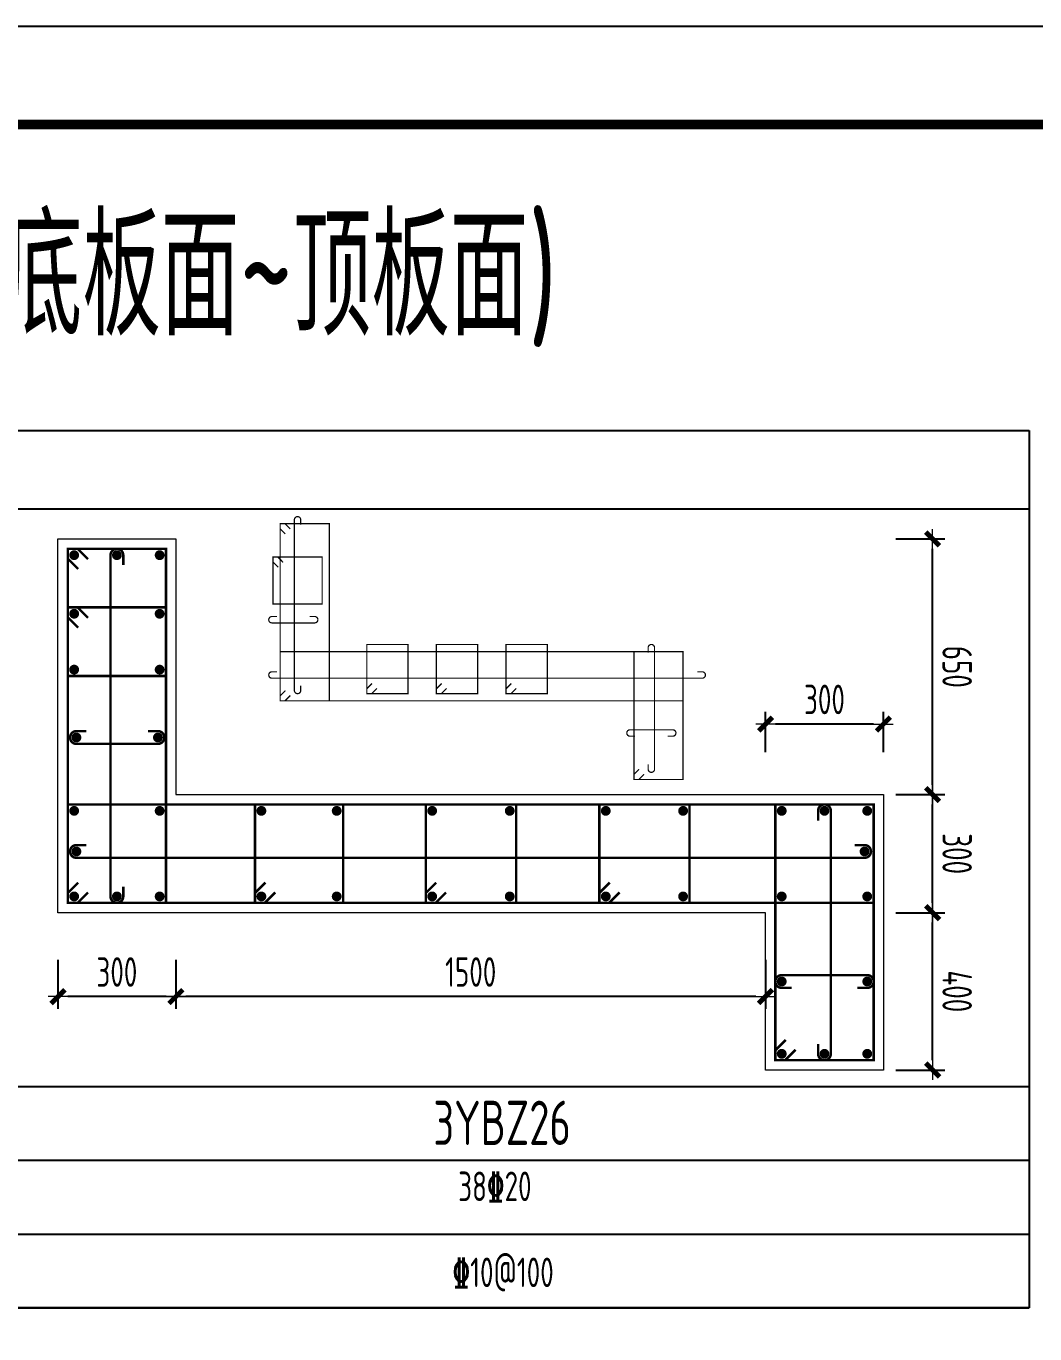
# Model space of a CAD drawing. Extents: x 292423 to 376523, y 106557 to 361882.
# Drawn here: x 335876 to 346140, y 217969 to 231265 of the extents above; entities that cross this region are included whole.
import ezdxf
from ezdxf.enums import TextEntityAlignment as Align

# ---------------------------------------------------------------- set-up
doc = ezdxf.new("R2010")
doc.units = 0
doc.header["$LTSCALE"] = 1000
doc.layers.get('0').update_dxf_attribs({"linetype": 'CONTINUOUS'})
doc.layers.get('Defpoints').update_dxf_attribs({"linetype": 'CONTINUOUS'})
for name, color, linetype in [('1508', 2, 'CONTINUOUS'), ('Note', 7, 'CONTINUOUS'), ('TEXT', 7, 'CONTINUOUS'), ('tk', 7, 'CONTINUOUS')]:
    doc.layers.add(name, color=color, linetype=linetype)
for name, color, linetype, lineweight in [('REIN', 6, 'CONTINUOUS', 18), ('Z-柱大样外框', 7, 'ByLayer', 18), ('Z-详图标注', 3, 'CONTINUOUS', 18)]:
    doc.layers.add(name, color=color, linetype=linetype, lineweight=lineweight)
doc.styles.get("Standard").update_dxf_attribs({"font": 'tssdeng.shx', "width": 0.7, "bigfont": 'tssdchn.shx'})
doc.styles.add('TCCAD_Dimension', font='Tssdeng.shx', dxfattribs={"width": 0.7, "bigfont": 'tssdchn.shx'})
doc.dimstyles.new('TCCAD_25_100', dxfattribs={"dimtxt": 300, "dimasz": 100, "dimexe": 125, "dimexo": 125, "dimgap": 100, "dimtad": 1, "dimdec": 0, "dimlfac": 0.25, "dimzin": 0, "dimdsep": 46, "dimtxsty": 'TCCAD_Dimension', "dimblk": '_TCDBK25_100', "dimcen": 0, "dimclrt": 7, "dimadec": 0, "dimazin": 0, "dimtfac": 1, "dimtdec": 0, "dimtix": 1, "dimtmove": 2, "dimatfit": 3, "dimfxl": 1, "dimtolj": 1, "dimtzin": 0, "dimarcsym": 0})

# ---------------------------------------------------------------- blocks, each defined once
blk = doc.blocks.new('A1tk')
at = {"layer": 'tk', "color": 5}
blk.add_lwpolyline([(0, 0), (0, 59400), (84099.99999999988, 59400), (84099.99999999988, 0)], close=True, dxfattribs=at)
at = {"layer": 'tk', "const_width": 100}
blk.add_lwpolyline([(2500, 1000), (83099.99999999988, 1000), (83099.99999999988, 58400), (2500, 58400)], close=True, dxfattribs=at)
blk = doc.blocks.new('_TCDBK25_100')
blk.add_line((-1, 0), (1, 0))
at = {"const_width": 0.5}
blk.add_lwpolyline([(-0.7, -0.7), (0.7, 0.7)], dxfattribs=at)
blk = doc.blocks.new('*D689')
at = {"layer": 'Defpoints', "color": 0}
for p in [(343399.4082279089, 224169.3842681507), (343399.4118347012, 223758.8348783106, 6.688075415108757e-07), (344599.4118347071, 223758.8454206483, 6.688075415108757e-07)]:
    blk.add_point(p, dxfattribs=at)
at = {"layer": 'Z-详图标注', "color": 0, "lineweight": -2}
for p, q in [((343399.4107365409, 223883.8348783058), (343399.4071297487, 224294.3842681459)), ((344599.4107365469, 223883.8454206435), (344599.4071297546, 224294.3948104846)), ((344499.4082279187, 224169.3939319612), (343499.4082279051, 224169.3851466789))]:
    blk.add_line(p, q, dxfattribs=at)
at = {"layer": 'Z-详图标注', "color": 0, "lineweight": -2, "xscale": 100, "yscale": 100, "zscale": 100}
for p, rotation in [((343399.4082279089, 224169.3842681507), 180.0005033595954), ((344599.4082279149, 224169.3948104894), 0.0005033595954451188)]:
    blk.add_blockref('_TCDBK25_100', p, dxfattribs=dict(at, rotation=rotation))
at = {"layer": 'Z-详图标注', "color": 7, "insert": (343999.4060315914, 224419.3895393104), "char_height": 300, "attachment_point": 5, "rotation": 0.0005033595954248166, "style": 'TCCAD_Dimension'}
blk.add_mtext('\\A1;300', dxfattribs=at)
blk = doc.blocks.new('*D690')
at = {"layer": 'Defpoints', "color": 0}
for p in [(337399.6491704801, 221897.8719601233), (343399.4118347012, 221897.9246697266), (337399.6535631212, 221397.8719601426)]:
    blk.add_point(p, dxfattribs=at)
at = {"layer": 'Z-详图标注', "color": 0, "lineweight": -2}
for p, q in [((337399.6502686404, 221772.8719601282), (337399.6546612815, 221272.8719601474)), ((343399.4129328615, 221772.9246697314), (343399.4173255026, 221272.9246697559)), ((343299.4162273462, 221397.9237912229), (337499.6535631174, 221397.8728386709))]:
    blk.add_line(p, q, dxfattribs=at)
at = {"layer": 'Z-详图标注', "color": 0, "lineweight": -2, "xscale": 100, "yscale": 100, "zscale": 100}
for p, rotation in [((337399.6535631212, 221397.8719601426), 180.0005033595954), ((343399.4162273423, 221397.9246697511), 0.0005033595954451188)]:
    blk.add_blockref('_TCDBK25_100', p, dxfattribs=dict(at, rotation=rotation))
at = {"layer": 'Z-详图标注', "color": 7, "insert": (340399.5326989112, 221647.8983149372), "char_height": 300, "attachment_point": 5, "rotation": 0.0005033595954248166, "style": 'TCCAD_Dimension'}
blk.add_mtext('\\A1;1500', dxfattribs=at)
blk = doc.blocks.new('*D691')
at = {"layer": 'Defpoints', "color": 0}
for p in [(336199.6378260247, 221897.861417686), (337399.6491704801, 221897.8719601233), (336199.6422186658, 221397.8614177055)]:
    blk.add_point(p, dxfattribs=at)
at = {"layer": 'Z-详图标注', "color": 0, "lineweight": -2}
for p, q in [((336199.638924185, 221772.8614176908), (336199.6433168261, 221272.8614177103)), ((337399.6502686404, 221772.8719601282), (337399.6546612815, 221272.8719601487)), ((337299.6535631251, 221397.8710816157), (336299.6422186619, 221397.8622962337))]:
    blk.add_line(p, q, dxfattribs=at)
at = {"layer": 'Z-详图标注', "color": 0, "lineweight": -2, "xscale": 100, "yscale": 100, "zscale": 100}
for p, rotation in [((336199.6422186658, 221397.8614177055), 180.0005033595954), ((337399.6535631212, 221397.8719601439), 0.0005033595954451188)]:
    blk.add_blockref('_TCDBK25_100', p, dxfattribs=dict(at, rotation=rotation))
at = {"layer": 'Z-详图标注', "color": 7, "insert": (336799.6456945729, 221647.866688915), "char_height": 300, "attachment_point": 5, "rotation": 0.0005033595954248166, "style": 'TCCAD_Dimension'}
blk.add_mtext('\\A1;300', dxfattribs=at)
blk = doc.blocks.new('*D692')
at = {"layer": 'Defpoints', "color": 0}
for p in [(344599.3961405419, 222251.3537740954), (345099.3961405189, 222251.3586785274), (344599.4118347072, 220651.3612646752)]:
    blk.add_point(p, dxfattribs=at)
at = {"layer": 'Z-详图标注', "color": 0, "lineweight": -2}
for p, q in [((344724.3961405359, 222251.3550002034), (345224.396140513, 222251.3599046354)), ((345099.4108537415, 220751.3661691024), (345099.3971214053, 222151.3586785322)), ((344724.4118347012, 220651.3624907832), (345224.4118346219, 220651.3673952152))]:
    blk.add_line(p, q, dxfattribs=at)
at = {"layer": 'Z-详图标注', "color": 0, "lineweight": -2, "xscale": 100, "yscale": 100, "zscale": 100}
for p, rotation in [((345099.3961405189, 222251.3586785274), 90.00056200650782), ((345099.4118346279, 220651.3661691072), 270.0005620065078)]:
    blk.add_blockref('_TCDBK25_100', p, dxfattribs=dict(at, rotation=rotation))
at = {"layer": 'Z-详图标注', "color": 7, "insert": (345349.4039875613, 221451.3648760333), "char_height": 300, "attachment_point": 5, "rotation": 270.00056200650783, "style": 'TCCAD_Dimension'}
blk.add_mtext('\\A1;400', dxfattribs=at)
blk = doc.blocks.new('*D693')
at = {"layer": 'Defpoints', "color": 0}
for p in [(344599.3843688868, 223451.4532867255), (345099.3843688637, 223451.4581911575), (344599.3961405419, 222251.3537740954)]:
    blk.add_point(p, dxfattribs=at)
at = {"layer": 'Z-详图标注', "color": 0, "lineweight": -2}
for p, q in [((344724.3843688808, 223451.4545128335), (345224.3843688577, 223451.4594172655)), ((345099.3951595902, 222351.3586785225), (345099.3853497501, 223351.4581911623)), ((344724.3961405359, 222251.3550002034), (345224.3961404706, 222251.3599046354))]:
    blk.add_line(p, q, dxfattribs=at)
at = {"layer": 'Z-详图标注', "color": 0, "lineweight": -2, "xscale": 100, "yscale": 100, "zscale": 100}
for p, rotation in [((345099.3843688637, 223451.4581911575), 90.00056200650782), ((345099.3961404766, 222251.3586785274), 270.0005620065078)]:
    blk.add_blockref('_TCDBK25_100', p, dxfattribs=dict(at, rotation=rotation))
at = {"layer": 'Z-详图标注', "color": 7, "insert": (345349.3902546581, 222851.4108870585), "char_height": 300, "attachment_point": 5, "rotation": 270.00056200650783, "style": 'TCCAD_Dimension'}
blk.add_mtext('\\A1;300', dxfattribs=at)
blk = doc.blocks.new('*D694')
at = {"layer": 'Defpoints', "color": 0}
for p in [(344599.3588658893, 226051.43898764), (345099.3588658663, 226051.443892072), (344599.3843688868, 223451.4532867255)]:
    blk.add_point(p, dxfattribs=at)
at = {"layer": 'Z-详图标注', "color": 0, "lineweight": -2}
for p, q in [((344724.3588658833, 226051.440213748), (345224.3588658603, 226051.44511818)), ((345099.3833878859, 223551.4581911527), (345099.3598467527, 225951.4438920768)), ((344724.3843688808, 223451.4545128335), (345224.3843687663, 223451.4594172655))]:
    blk.add_line(p, q, dxfattribs=at)
at = {"layer": 'Z-详图标注', "color": 0, "lineweight": -2, "xscale": 100, "yscale": 100, "zscale": 100}
for p, rotation in [((345099.3588658663, 226051.443892072), 90.00056200650782), ((345099.3843687723, 223451.4581911575), 270.0005620065078)]:
    blk.add_blockref('_TCDBK25_100', p, dxfattribs=dict(at, rotation=rotation))
at = {"layer": 'Z-详图标注', "color": 7, "insert": (345349.3716173072, 224751.4534938308), "char_height": 300, "attachment_point": 5, "rotation": 270.00056200650783, "style": 'TCCAD_Dimension'}
blk.add_mtext('\\A1;650', dxfattribs=at)

msp = doc.modelspace()

# ---------------------------------------------------------------- linework, layer by layer
at = {"layer": 'REIN', "color": 210, "elevation": -6.688075415108755e-07}
for points, const_width in [([(338513.4115672419, 226102.766816694), (338460.3780437433, 226155.7993103684), (338460.3775618872, 226205.7993103661), (338960.377666931, 226205.8042010818), (338960.3987952644, 224405.7972954134), (338460.3949087266, 224405.7972954134), (338460.3775618872, 226205.7993103661), (338510.3775618848, 226205.7997994375), (338563.4110853834, 226152.7673057631)], 12.5), ([(336405.6547593133, 225745.2928166565), (336299.5877123161, 225851.3578040053), (336299.5867486038, 225951.3578040006), (337299.5869586915, 225951.367585432), (337299.6292153582, 222351.3537740954), (336299.6214422826, 222351.3537740954), (336299.5867486038, 225951.3578040006), (336399.5867485991, 225951.3587821436), (336505.6537955963, 225845.2937947948)], 25), ([(338563.4276617721, 224458.8305595446), (338510.3949087266, 224405.7972954134), (338460.3949087266, 224405.7972954134), (338460.3900896793, 224905.8477407343), (342560.2768624711, 224905.8470600299), (342560.2817674089, 224405.7972954134), (338460.3949087266, 224405.7972954134), (338460.3944268705, 224455.7972954111), (338513.4271799161, 224508.8305595423)], 12.5), ([(342163.3220049033, 223658.8301930575), (342110.2895327287, 223605.7966480595), (342060.2895327306, 223605.7962087955), (342060.2746548568, 224905.8471430453), (342560.2768624711, 224905.8470600299), (342560.2896144958, 223605.8006014369), (342060.2895327306, 223605.7962087955), (342060.2889605272, 223655.7962087922), (342113.3214327017, 223708.8297537902)], 12.5), ([(336505.6869483738, 222457.4203023577), (336399.6214422826, 222351.3537740954), (336299.6214422826, 222351.3537740954), (336299.6118041881, 223351.4546647371), (344499.3853497718, 223351.4533033283), (344499.3951596472, 222351.3537740954), (336299.6214422826, 222351.3537740954), (336299.6204785704, 222451.3537740907), (336405.6859846616, 222557.420302353)], 25), ([(343705.4756346361, 220857.4195693835), (343599.4106902869, 220751.3524793876), (343499.4106902907, 220751.3516008595), (343499.380934543, 223351.4534693591), (344499.3853497718, 223351.4533033283), (344499.4108538211, 220751.3603861423), (343499.4106902907, 220751.3516008595), (343499.4095458838, 220851.3516008529), (343605.4744902329, 220957.4186908489)], 25)]:
    msp.add_lwpolyline(points, dxfattribs=dict(at, const_width=const_width))
at = {"layer": 'REIN', "color": 6}
for points, const_width, elevation in [([(338670.3959413822, 224560.7982791314), (338670.3964757583, 224510.7982791342, -1), (338605.396475762, 224510.7975844453), (338605.3779328648, 226245.8020447577, -1), (338670.377932861, 226245.8027394465), (338670.3784672371, 226195.8027394494)], 12.5, -6.688075415108755e-07), ([(336864.623565375, 222516.3544687785), (336864.6246341271, 222416.3544687842, -1), (336734.6246341346, 222416.3530794065), (336734.5875483401, 225886.3620000312, -1), (336864.5875483328, 225886.3633894089), (336864.5886170848, 225786.3633894146)], 25, -6.688075415108755e-07), ([(342205.2766064606, 224895.8473925559), (342205.2760751363, 224945.8473925531, -1), (342270.2760751325, 224945.8480832747), (342270.2891993601, 223710.7993868515, -1), (342205.2891993638, 223710.79869613), (342205.2886680395, 223760.7986961271)], 12.5, -6.688075415108755e-07), ([(342705.3262297611, 224700.4644685255), (342755.3262297606, 224700.4646881573, -1), (342755.326515282, 224635.464688158), (338377.1279968672, 224635.4627773578, -1), (338377.1277113458, 224700.4627773571), (338427.1277113453, 224700.462996989)], 12.5, 6.688075415108762e-07), ([(337117.345356899, 224097.3953976471), (337217.3453568933, 224097.3964663993, -1), (337217.346746271, 223967.3964664067), (336387.795591348, 223967.3593806123, -1), (336387.7942019703, 224097.3593806048), (336487.7942019646, 224097.360449357)], 25, -1.337615083021751e-06), ([(342070.2850689666, 224045.7977508695), (342020.285068967, 224045.7975312377, -1), (342020.2847834456, 224110.797531237), (342455.2855193008, 224110.7994420372, -1), (342455.2858048222, 224045.7994420378), (342405.2858048227, 224045.799222406)], 12.5, -6.688075415108755e-07), ([(343934.3848955317, 223186.4526956277), (343934.3838328831, 223286.452695622, -1), (344064.3838328758, 223286.4540770652), (344064.4100813308, 220816.3566842189, -1), (343934.4100813381, 220816.3553027758), (343934.4090186896, 220916.3553027701)], 25, -6.688075415108755e-07), ([(344307.28365577, 222938.6841818193), (344407.2836557643, 222938.6852505714, -1), (344407.2850451421, 222808.6852505788), (336387.795591348, 222808.6481647844, -1), (336387.7942019703, 222938.648164777), (336487.7942019646, 222938.6492335291)], 25, -1.337615083021751e-06), ([(343664.4018205437, 221486.3534122548), (343564.4018205447, 221486.3529729912, -1), (343564.4012495019, 221616.3529729899), (344434.4027212124, 221616.3567945902, -1), (344434.4032922552, 221486.3567945915), (344334.4032922562, 221486.3563553278)], 25, -6.688075415108755e-07)]:
    msp.add_lwpolyline(points, format="xyb", dxfattribs=dict(at, const_width=const_width, elevation=elevation))
at = {"layer": 'REIN', "color": 6, "const_width": 50}
for points, elevation in [([(336339.5873750137, 225886.3584397966, 1), (336389.5873750137, 225886.3584397966, 1)], -6.688075415108755e-07), ([(336774.5875483364, 225886.36269472, 1), (336824.5875483364, 225886.36269472, 1)], -6.688075415108755e-07), ([(337209.5877216592, 225886.3669496435, 1), (337259.5877216592, 225886.3669496435, 1)], -6.688075415108755e-07), ([(336339.5953092686, 225290.6082359571, 1), (336389.5953092686, 225290.6082359571, 1)], -6.688075415108755e-07), ([(337209.5973855357, 225290.6138610409, 1), (337259.5973855357, 225290.6138610409, 1)], -6.688075415108755e-07), ([(336339.6032435235, 224722.4397924232, 1), (336389.6032435235, 224722.4397924232, 1)], -6.688075415108755e-07), ([(337209.6070494122, 224722.4425327438, 1), (337259.6070494122, 224722.4425327438, 1)], -6.688075415108755e-07), ([(336387.7948966592, 224007.3593806085, 1), (336387.7948966592, 224057.3593806085, 1)], -1.337615083021751e-06), ([(337217.3460515821, 224007.396466403, 1), (337217.3460515821, 224057.396466403, 1)], -1.337615083021751e-06), ([(336339.6124306042, 223286.454653945, 1), (336389.6124306042, 223286.454653945, 1)], -6.688075415108755e-07), ([(337209.618239218, 223286.4545094979, 1), (337259.618239218, 223286.4545094979, 1)], -6.688075415108755e-07), ([(338244.6925768207, 223286.4543370391, 1), (338294.6925768207, 223286.4543370391, 1)], -6.688075415108755e-07), ([(339011.1697906851, 223286.4542193702, 1), (339061.1697906851, 223286.4542193702, 1)], -6.688075415108755e-07), ([(339982.3542016257, 223286.4541017014, 1), (340032.3542016257, 223286.4541017014, 1)], -6.688075415108755e-07), ([(340771.9394924955, 223286.4539840325, 1), (340821.9394924955, 223286.4539840325, 1)], -6.688075415108755e-07), ([(341749.049448089, 223286.4538663636, 1), (341799.049448089, 223286.4538663636, 1)], -6.688075415108755e-07), ([(342535.9674702954, 223286.4537486947, 1), (342585.9674702954, 223286.4537486947, 1)], -6.688075415108755e-07), ([(343539.381678412, 223286.4534585671, 1), (343589.381678412, 223286.4534585671, 1)], -6.688075415108755e-07), ([(343974.3838328795, 223286.4533863436, 1), (344024.3838328795, 223286.4533863436, 1)], -6.688075415108755e-07), ([(344409.385987347, 223286.4533141202, 1), (344459.385987347, 223286.4533141202, 1)], -6.688075415108755e-07), ([(336387.7948966592, 222848.6481647807, 1), (336387.7948966592, 222898.6481647807, 1)], -1.337615083021751e-06), ([(344407.2843504532, 222848.6852505751, 1), (344407.2843504532, 222898.6852505751, 1)], -1.337615083021751e-06), ([(336339.6208158727, 222416.3537740954, 1), (336389.6208158727, 222416.3537740954, 1)], -6.688075415108755e-07), ([(336774.6246341309, 222416.3537740954, 1), (336824.6246341309, 222416.3537740954, 1)], -6.688075415108755e-07), ([(337209.628452389, 222416.3537740954, 1), (337259.628452389, 222416.3537740954, 1)], -6.688075415108755e-07), ([(338244.70275803, 222416.3537740954, 1), (338294.70275803, 222416.3537740954, 1)], -6.688075415108755e-07), ([(339011.1799399334, 222416.3537740954, 1), (339061.1799399334, 222416.3537740954, 1)], -6.688075415108755e-07), ([(339982.364318913, 222416.3537740954, 1), (340032.364318913, 222416.3537740954, 1)], -6.688075415108755e-07), ([(340771.9495778219, 222416.3537740954, 1), (340821.9495778219, 222416.3537740954, 1)], -6.688075415108755e-07), ([(341749.0595014543, 222416.3537740954, 1), (341799.0595014543, 222416.3537740954, 1)], -6.688075415108755e-07), ([(342535.9774916997, 222416.3537740954, 1), (342585.9774916997, 222416.3537740954, 1)], -6.688075415108755e-07), ([(343539.3916358936, 222416.3537740954, 1), (343589.3916358936, 222416.3537740954, 1)], -6.688075415108755e-07), ([(344409.3945220656, 222416.3537740954, 1), (344459.3945220656, 222416.3537740954, 1)], -6.688075415108755e-07), ([(343539.4015350233, 221551.3529729905, 1), (343589.4015350233, 221551.3529729905, 1)], -6.688075415108755e-07), ([(344409.4030067338, 221551.3567945908, 1), (344459.4030067338, 221551.3567945908, 1)], -6.688075415108755e-07), ([(343539.4099464239, 220816.3521718988, 1), (343589.4099464239, 220816.3521718988, 1)], -6.688075415108755e-07), ([(343974.4100813345, 220816.3559934974, 1), (344024.4100813345, 220816.3559934974, 1)], -6.688075415108755e-07), ([(344409.4102162451, 220816.3598150959, 1), (344459.4102162451, 220816.3598150959, 1)], -6.688075415108755e-07)]:
    msp.add_lwpolyline(points, format="xyb", close=True, dxfattribs=dict(at, elevation=elevation))
at = {"layer": 'REIN', "color": 6, "elevation": -6.688075415108755e-07}
for points, const_width in [([(338440.9154175542, 225763.6168419364), (338387.8819819791, 225816.6494235358), (338387.881500123, 225866.6494235335), (338887.8824699799, 225866.6526563388), (338887.8880648841, 225390.0004752224), (338387.8860936624, 225389.9989003261), (338387.881500123, 225866.6494235335), (338437.881500122, 225866.6497468134), (338490.9149356971, 225813.617165214)], 12.5), ([(336405.6625177191, 225149.5426524964), (336299.5956465689, 225255.6078156952), (336299.5946828566, 225355.6078156905), (337299.5966225705, 225355.6142813012), (337299.6078123789, 224657.4427374816), (336299.6038699353, 224657.4395876891), (336299.5946828566, 225355.6078156905), (336399.5946828545, 225355.6084622504), (336505.6615540048, 225249.5432990515)], 25), ([(339445.2916624667, 224531.3312506524), (339392.2589641532, 224478.2979317898), (339342.2589641532, 224478.2979317898), (339342.2531129713, 224978.3482186577), (339761.6133291164, 224978.3481490313), (339761.6191619302, 224478.2979317898), (339342.2589641532, 224478.2979317898), (339342.2583790938, 224528.2979317863), (339395.2910774073, 224581.331250649)], 12.5), ([(340154.0120599597, 224531.3312487045), (340100.9793596982, 224478.2979317898), (340050.9793596982, 224478.2979317898), (340050.9735452523, 224978.3481009888), (340470.3337613974, 224978.3480313624), (340470.3395574751, 224478.2979317898), (340050.9793596982, 224478.2979317898), (340050.978778312, 224528.2979317864), (340104.0114785734, 224581.3312487011)], 12.5), ([(340862.7324574527, 224531.3312467565), (340809.6997552433, 224478.2979317898), (340759.6997552433, 224478.2979317898), (340759.6939775335, 224978.34798332), (341179.0541936784, 224978.3479136935), (341179.0599530201, 224478.2979317898), (340759.6997552433, 224478.2979317898), (340759.6991775301, 224528.2979317865), (340812.7318797396, 224581.3312467532)], 12.5), ([(338410.7689152298, 222457.4204118207), (338304.7035186028, 222351.3537740954), (338204.7035186028, 222351.3537740954), (338204.6918162389, 223351.4543478312), (339101.1690325, 223351.4542085784), (339101.1806981275, 222351.3537740954), (338204.7035186028, 222351.3537740954), (338204.7023484841, 222451.3537740885), (338310.7677451111, 222557.4204118138)], 25), ([(340148.4304752337, 222457.4204079248), (340042.3650747107, 222351.3537740954), (339942.3650747107, 222351.3537740954), (339942.353445819, 223351.4541124934), (340861.9387390854, 223351.4539732407), (340861.9503312409, 222351.3537740954), (339942.3650747107, 222351.3537740954), (339942.3639119382, 222451.3537740886), (340048.4293124612, 222557.420407918)], 25), ([(341915.1256568959, 222457.4204040289), (341809.0602524771, 222351.3537740954), (341709.0602524771, 222351.3537740954), (341709.0486970574, 223351.4538771557), (342625.9667216603, 223351.4537379029), (342625.9782403436, 222351.3537740954), (341709.0602524771, 222351.3537740954), (341709.0590970507, 222451.3537740887), (341815.1245014697, 222557.4204040222)], 25)]:
    msp.add_lwpolyline(points, dxfattribs=dict(at, const_width=const_width))
at = {"layer": 'REIN', "color": 6, "const_width": 12.5}
msp.add_lwpolyline([(338762.1285345363, 225262.7056305773), (338812.1285345359, 225262.7058502091, -1), (338812.1288200573, 225197.7058502097), (338377.1280842019, 225197.7039394095, -1), (338377.1277986806, 225262.7039394089), (338427.1277986801, 225262.7041590407)], format="xyb", dxfattribs=at)
at = {"layer": 'TEXT'}
for p, q in [((295391.9223657661, 227154.6447858264), (346083.1968614341, 227154.6447858266)), ((346083.1968614342, 227154.6447858268, -6.688075415108755e-07), (346083.1968614343, 218233.900267975, -6.688075415108755e-07)), ((297191.9223657661, 226356.2804964379), (346083.1968614341, 226356.2804964384)), ((329467.5714519383, 226356.2804964385, -6.688075415108755e-07), (346083.1968614342, 226356.2804964378, -6.688075415108755e-07)), ((295391.9223657661, 220483.9002679753), (346083.1968614343, 220483.9002679754)), ((329467.5714519381, 220483.9002679756, -6.688075415108755e-07), (346083.1968614342, 220483.9002679756, -6.688075415108755e-07)), ((295391.9223657661, 219733.9002679753), (346083.1968614343, 219733.9002679754)), ((329467.5714519381, 219733.9002679759, -6.688075415108755e-07), (346083.1968614343, 219733.9002679756, -6.688075415108755e-07)), ((295391.9223657661, 218983.9002679753), (346083.1968614343, 218983.9002679756)), ((329467.5714519381, 218983.9002679756, -6.688075415108755e-07), (346083.1968614343, 218983.9002679756, -6.688075415108755e-07)), ((346083.1968614343, 218233.9002679756), (295391.9223657661, 218233.9002679753)), ((295391.9223657661, 218233.9002679753), (346083.1968614343, 218233.9002679752)), ((329467.5714519381, 218233.9002679756, -6.688075415108755e-07), (346083.1968614343, 218233.9002679749, -6.688075415108755e-07))]:
    msp.add_line(p, q, dxfattribs=at)
at = {"layer": 'Z-柱大样外框', "elevation": -6.688075415108755e-07}
msp.add_lwpolyline([(344599.4118347071, 220651.3612646752), (343399.4118347012, 220651.3507223375), (343399.3935241543, 222251.3537740954), (336199.6224059901, 222251.3537740954), (336199.5857848964, 226051.3568258531), (337399.5857848951, 226051.3685635683), (337399.6163024732, 223451.4544821033), (344599.3843688868, 223451.4532867255)], close=True, dxfattribs=at)

# ---------------------------------------------------------------- block references
at = {"layer": '1508'}
msp.add_blockref('A1tk', (292422.6344298457, 171865.3542306153), dxfattribs=at)

# ---------------------------------------------------------------- texts
at = {"layer": 'Note', "color": 7, "width": 0.7}
msp.add_text('地 下 室 剪 力 墙 暗 柱 表 (三)  (底板面~顶板面)', height=1200, dxfattribs=at).set_placement((331224.7567019976, 228730.4530664944), align=Align.MIDDLE)
at = {"layer": 'TEXT', "width": 0.7}
msp.add_text('3YBZ26', height=450, dxfattribs=at).set_placement((340718.9234061621, 220114.3314539515, -1.337615083021751e-06), align=Align.MIDDLE_CENTER)
at = {"layer": 'TEXT', "color": 7, "width": 0.7}
msp.add_text('38%%13220', height=300, dxfattribs=at).set_placement((340272.5769066775, 219228.5893614418, -6.688075415108755e-07), align=Align.BOTTOM_LEFT)
msp.add_text('%%13210@100', height=300, dxfattribs=at).set_placement((340729.2529090929, 218593.9100174275, -6.688075415108755e-07), align=Align.MIDDLE_CENTER)

# ---------------------------------------------------------------- dimensions: what is measured, and where the dimension line sits
at = {"layer": 'Z-详图标注'}
for base, p1, p2, angle, picture, middle in [((345099.3588658663, 226051.443892072, -6.688075415108755e-07), (344599.3843688868, 223451.4532867255, -6.688075415108755e-07), (344599.3588658893, 226051.43898764, -6.688075415108755e-07), 90.00056200650782, '*D694', (345349.3716173072, 224751.4534938308, -6.688075415108755e-07)), ((343399.4082279089, 224169.3842681507, -1.337615083021751e-06), (344599.4118347071, 223758.8454206483, -6.688075415108755e-07), (343399.4118347012, 223758.8348783106, -6.688075415108755e-07), 180.0005033595954, '*D689', (343999.4060315914, 224419.3895393104, -1.337615083021751e-06)), ((345099.3843688637, 223451.4581911575, -6.688075415108755e-07), (344599.3961405419, 222251.3537740954, -6.688075415108755e-07), (344599.3843688868, 223451.4532867255, -6.688075415108755e-07), 90.00056200650782, '*D693', (345349.3902546581, 222851.4108870585, -6.688075415108755e-07)), ((345099.3961405189, 222251.3586785274, -6.688075415108755e-07), (344599.4118347071, 220651.3612646752, -6.688075415108755e-07), (344599.3961405419, 222251.3537740954, -6.688075415108755e-07), 90.00056200650782, '*D692', (345349.4039875613, 221451.3648760333, -6.688075415108755e-07)), ((336199.6422186658, 221397.8614177055, -6.688075415108755e-07), (337399.6491704801, 221897.8719601233, -6.688075415108755e-07), (336199.6378260247, 221897.861417686, -6.688075415108755e-07), 180.0005033595954, '*D691', (336799.6456945729, 221647.866688915, -6.688075415108755e-07)), ((337399.6535631212, 221397.8719601426, -6.688075415108755e-07), (343399.4118347012, 221897.9246697266, -6.688075415108755e-07), (337399.6491704801, 221897.8719601233, -6.688075415108755e-07), 180.0005033595954, '*D690', (340399.5326989112, 221647.8983149372, -6.688075415108755e-07))]:
    dim = msp.add_linear_dim(base=base, p1=p1, p2=p2, angle=angle, dimstyle='TCCAD_25_100', dxfattribs=at)
    dim.commit()
    dim.dimension.update_dxf_attribs({"geometry": picture, "text_midpoint": middle})

doc.saveas('drawing.dxf')
